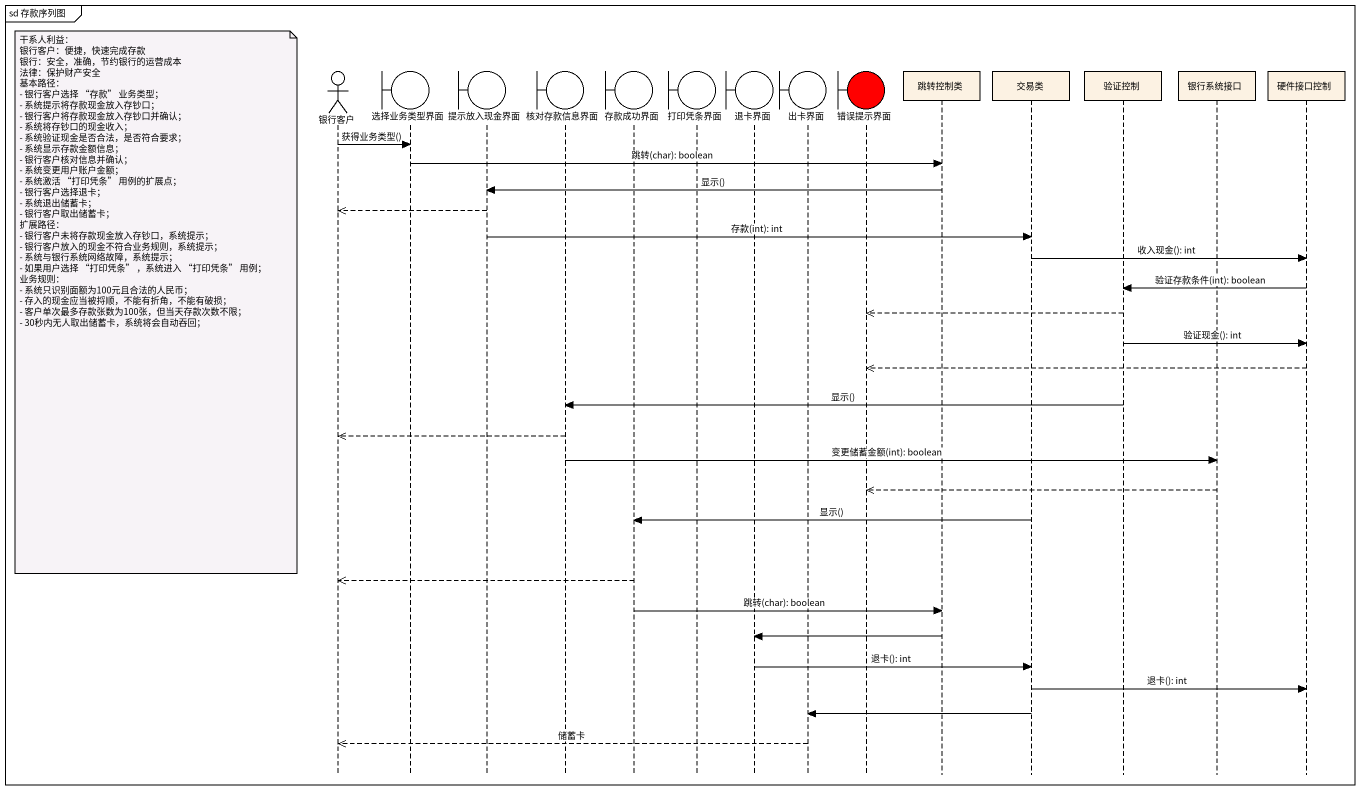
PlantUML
@startuml
mainframe sd 存款序列图
hide footbox
actor 银行客户
boundary 选择业务类型界面
boundary 提示放入现金界面
boundary 核对存款信息界面
boundary 存款成功界面
boundary 打印凭条界面
boundary 退卡界面
boundary 出卡界面
boundary 错误提示界面 #FF0000
participant 跳转控制类
participant 交易类
participant 验证控制
participant 银行系统接口
participant 硬件接口控制

银行客户 -> 选择业务类型界面 : 获得业务类型()
选择业务类型界面 -> 跳转控制类 : 跳转(char): boolean
跳转控制类 -> 提示放入现金界面 : 显示()
提示放入现金界面 -->> 银行客户
提示放入现金界面 -> 交易类 : 存款(int): int
交易类 -> 硬件接口控制 : 收入现金(): int
硬件接口控制 -> 验证控制 : 验证存款条件(int): boolean
note left of 银行客户
  干系人利益：
  银行客户：便捷，快速完成存款
  银行：安全，准确，节约银行的运营成本
  法律：保护财产安全
  基本路径：
  - 银行客户选择 “存款” 业务类型；
  - 系统提示将存款现金放入存钞口；
  - 银行客户将存款现金放入存钞口并确认；
  - 系统将存钞口的现金收入；
  - 系统验证现金是否合法，是否符合要求；
  - 系统显示存款金额信息；
  - 银行客户核对信息并确认；
  - 系统变更用户账户金额；
  - 系统激活 “打印凭条” 用例的扩展点；
  - 银行客户选择退卡；
  - 系统退出储蓄卡；
  - 银行客户取出储蓄卡；
  扩展路径：
  - 银行客户未将存款现金放入存钞口，系统提示；
  - 银行客户放入的现金不符合业务规则，系统提示；
  - 系统与银行系统网络故障，系统提示；
  - 如果用户选择 “打印凭条” ，系统进入 “打印凭条” 用例；
  业务规则：
  - 系统只识别面额为100元且合法的人民币；
  - 存入的现金应当被捋顺，不能有折角，不能有破损；
  - 客户单次最多存款张数为100张，但当天存款次数不限；
  - 30秒内无人取出储蓄卡，系统将会自动吞回；
end note
验证控制 -->> 错误提示界面
验证控制 -> 硬件接口控制 : 验证现金(): int
硬件接口控制 -->> 错误提示界面
验证控制 -> 核对存款信息界面 : 显示()
核对存款信息界面 -->> 银行客户
核对存款信息界面 -> 银行系统接口 : 变更储蓄金额(int): boolean
银行系统接口 -->> 错误提示界面
交易类 -> 存款成功界面 : 显示()
存款成功界面 -->> 银行客户
存款成功界面 -> 跳转控制类 : 跳转(char): boolean
跳转控制类 -> 退卡界面
退卡界面 -> 交易类 : 退卡(): int
交易类 -> 硬件接口控制 : 退卡(): int
交易类 -> 出卡界面
出卡界面 -->> 银行客户 : 储蓄卡
@enduml
